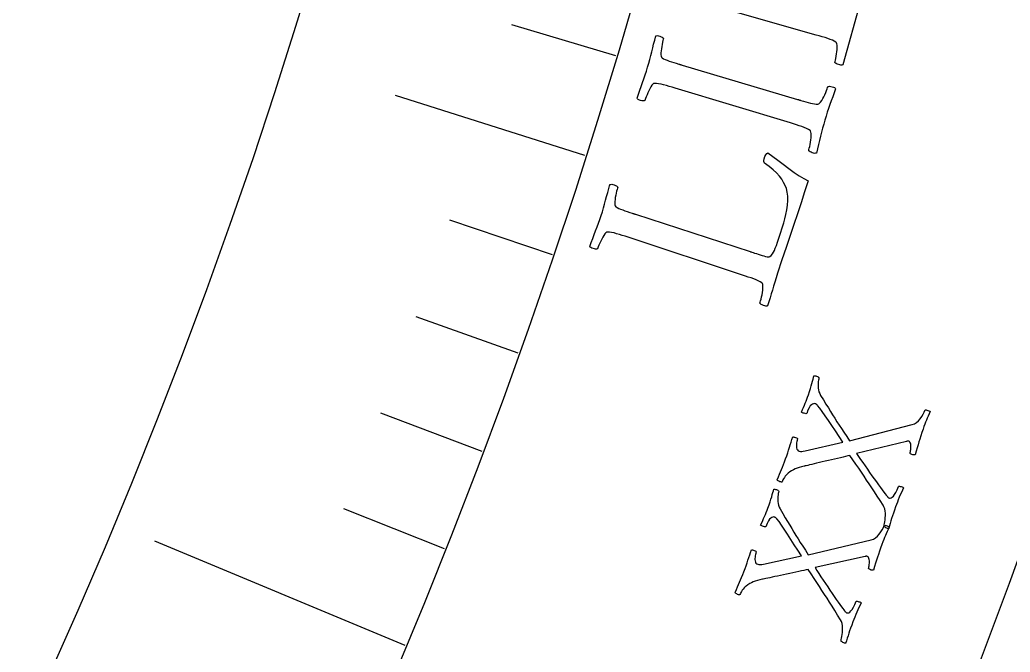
# Model space of a CAD drawing. Header units: millimetres. Extents: x -76 to 76, y -76 to 98.
# Drawn here: x 51.87 to 61.87, y -23.34 to -16.95 of the extents above; entities that cross this region are included whole.
import ezdxf

# ---------------------------------------------------------------- set-up
doc = ezdxf.new("R2010")
doc.units = ezdxf.units.MM
for name, color, linetype in [('ENGRAVE', 7, 'Continuous'), ('ENGRAVE_FINE', 8, 'Continuous'), ('TEXT', 5, 'Continuous')]:
    doc.layers.add(name, color=color, linetype=linetype)

msp = doc.modelspace()

# ---------------------------------------------------------------- linework, layer by layer
at = {"layer": 'ENGRAVE'}
for points in [[(57.5751, -18.3217), (55.6632, -17.7133)], [(55.7593, -23.2696), (53.2344, -22.2158)]]:
    msp.add_lwpolyline(points, dxfattribs=at)
for radius in [74.48, 74.48, 72.485, 68.78, 68.78, 65.854, 60.42, 60.42, 57.228]:
    msp.add_circle((0, 0), radius, dxfattribs=at)
at = {"layer": 'ENGRAVE_FINE'}
for points in [[(57.8856, -17.3157), (56.8371, -17.0021)], [(57.247, -19.3226), (56.21, -18.9726)], [(56.9012, -20.3181), (55.8706, -19.9501)], [(56.538, -21.308), (55.5139, -20.9221)], [(56.1573, -22.2919), (55.1401, -21.8881)]]:
    msp.add_lwpolyline(points, dxfattribs=at)
at = {"layer": 'TEXT'}
msp.add_lwpolyline([(60.3578, -16.767), (60.1772, -17.4041), (60.1691, -17.4071), (60.1594, -17.4078), (60.148, -17.4063), (60.1351, -17.4027), (60.1224, -17.3978), (60.1122, -17.3926), (60.1042, -17.3872), (60.0987, -17.3814), (60.1014, -17.3711), (60.1046, -17.3571), (60.1083, -17.3395), (60.1124, -17.3181), (60.1163, -17.295), (60.1192, -17.2723), (60.121, -17.2497), (60.1217, -17.2275), (60.1211, -17.2078), (60.1188, -17.1927), (60.1148, -17.1823), (60.109, -17.1765), (60.0924, -17.1663), (60.073, -17.1567), (60.0507, -17.1476), (60.0257, -17.139), (59.9987, -17.1306), (59.9706, -17.1221), (59.9414, -17.1135), (59.9111, -17.1047), (58.7413, -16.7707)], dxfattribs=at)
for points in [[(58.2083, -17.4291), (58.2198, -17.3896), (58.2306, -17.3505), (58.2408, -17.3117), (58.2502, -17.2733), (58.2594, -17.2346), (58.2691, -17.1951), (58.2792, -17.1549), (58.2896, -17.1138), (58.2976, -17.111), (58.3073, -17.1104), (58.3187, -17.112), (58.3316, -17.1157), (58.3442, -17.1206), (58.3545, -17.1258), (58.3624, -17.1311), (58.368, -17.1368), (58.3653, -17.1468), (58.3622, -17.1604), (58.3586, -17.1776), (58.3545, -17.1983), (58.3504, -17.2206), (58.3472, -17.2424), (58.3446, -17.2636), (58.3427, -17.2843), (58.3424, -17.3028), (58.3443, -17.3176), (58.3485, -17.3285), (58.3549, -17.3356), (58.3688, -17.3438), (58.3851, -17.3517), (58.4038, -17.3594), (58.4248, -17.3669), (58.4475, -17.3743), (58.4713, -17.3818), (58.4962, -17.3895), (58.5222, -17.3973), (58.5264, -17.3986), (58.5306, -17.3998), (58.5348, -17.4011), (58.539, -17.4023), (58.5432, -17.4036), (58.5474, -17.4048), (58.5516, -17.4061), (58.5558, -17.4073), (59.7219, -17.754), (59.7261, -17.7552), (59.7303, -17.7565), (59.7345, -17.7577), (59.7387, -17.759), (59.7429, -17.7602), (59.7471, -17.7614), (59.7513, -17.7627), (59.7555, -17.7639), (59.7814, -17.7716), (59.8063, -17.7787), (59.8299, -17.7852), (59.8524, -17.7912), (59.8734, -17.7962), (59.8928, -17.7998), (59.9105, -17.8019), (59.9266, -17.8026), (59.9349, -17.7997), (59.9441, -17.7924), (59.9542, -17.7809), (59.9651, -17.765), (59.9762, -17.7464), (59.9867, -17.7269), (59.9964, -17.7064), (60.0055, -17.685), (60.0135, -17.6647), (60.0199, -17.6478), (60.0247, -17.6343), (60.028, -17.6241), (60.0357, -17.6223), (60.0453, -17.622), (60.0568, -17.6231), (60.0701, -17.6258), (60.083, -17.6297), (60.0933, -17.6345), (60.1011, -17.6404), (60.1063, -17.6472), (60.0913, -17.6883), (60.0767, -17.7286), (60.0625, -17.768), (60.0487, -17.8066), (60.0352, -17.8451), (60.0221, -17.8843), (60.0094, -17.9241), (59.997, -17.9647), (59.9854, -18.0044), (59.9741, -18.0446), (59.9633, -18.0853), (59.9528, -18.1266), (59.9426, -18.1682), (59.9324, -18.2103), (59.9223, -18.2528), (59.9121, -18.2957), (59.904, -18.2985), (59.8943, -18.2991), (59.883, -18.2974), (59.8701, -18.2936), (59.8575, -18.2885), (59.8473, -18.2832), (59.8395, -18.2776), (59.834, -18.2718), (59.8369, -18.2615), (59.8402, -18.2476), (59.8442, -18.23), (59.8487, -18.2087), (59.8529, -18.1857), (59.8561, -18.1629), (59.8582, -18.1405), (59.8593, -18.1182), (59.859, -18.0985), (59.8569, -18.0834), (59.8531, -18.0729), (59.8474, -18.0671), (59.8309, -18.0566), (59.8116, -18.0467), (59.7895, -18.0372), (59.7646, -18.0283), (59.7377, -18.0195), (59.7098, -18.0106), (59.6807, -18.0015), (59.6505, -17.9923), (58.4858, -17.641), (58.4555, -17.632), (58.426, -17.6234), (58.3973, -17.6152), (58.3695, -17.6074), (58.3432, -17.6009), (58.3191, -17.5963), (58.2973, -17.5938), (58.2778, -17.5932), (58.2688, -17.5945), (58.2595, -17.6008), (58.2498, -17.6119), (58.2398, -17.628), (58.2298, -17.6469), (58.2201, -17.6665), (58.2109, -17.6868), (58.2019, -17.7077), (58.194, -17.7273), (58.1875, -17.7436), (58.1827, -17.7567), (58.1794, -17.7665), (58.1717, -17.7682), (58.1621, -17.7683), (58.1507, -17.767), (58.1374, -17.7642), (58.1245, -17.7601), (58.1142, -17.7552), (58.1065, -17.7494), (58.1013, -17.7427), (58.1152, -17.7023), (58.1292, -17.6624), (58.1432, -17.6228), (58.1572, -17.5837), (58.171, -17.5448), (58.1841, -17.506), (58.1965, -17.4675), (58.2083, -17.4291)], [(59.2432, -19.2912), (59.2463, -19.2922), (59.2502, -19.2935), (59.2547, -19.2949), (59.2599, -19.2966), (59.2733, -19.301), (59.2886, -19.306), (59.3059, -19.3116), (59.3251, -19.3178), (59.3448, -19.3241), (59.3638, -19.3297), (59.382, -19.3347), (59.3995, -19.339), (59.415, -19.3421), (59.4272, -19.3434), (59.4362, -19.3428), (59.442, -19.3405), (59.4555, -19.3286), (59.4677, -19.3145), (59.4784, -19.2982), (59.4878, -19.2797), (59.4971, -19.2571), (59.5077, -19.2286), (59.5197, -19.1942), (59.533, -19.1538), (59.5823, -18.9999), (59.594, -18.9594), (59.604, -18.9162), (59.6123, -18.8704), (59.6189, -18.8219), (59.6226, -18.7741), (59.6222, -18.7302), (59.6176, -18.6902), (59.6089, -18.6541), (59.5968, -18.6232), (59.581, -18.592), (59.5613, -18.5606), (59.5379, -18.5291), (59.5097, -18.4972), (59.4754, -18.4648), (59.4352, -18.4319), (59.389, -18.3986), (59.3831, -18.3918), (59.3804, -18.3822), (59.3808, -18.3697), (59.3844, -18.3544), (59.3926, -18.3317), (59.4015, -18.3138), (59.4113, -18.3008), (59.4218, -18.2925), (59.4723, -18.33), (59.5242, -18.3689), (59.5776, -18.4092), (59.6324, -18.451), (59.6863, -18.4908), (59.7369, -18.5252), (59.7843, -18.5542), (59.8283, -18.5778), (59.7934, -18.6885), (59.7578, -18.7986), (59.7213, -18.9081), (59.6841, -19.0169), (59.6456, -19.1289), (59.6053, -19.2481), (59.5632, -19.3745), (59.5192, -19.508), (59.5043, -19.5544), (59.4906, -19.5985), (59.4783, -19.6403), (59.4672, -19.6798), (59.4564, -19.7185), (59.4449, -19.7577), (59.4325, -19.7974), (59.4194, -19.8376), (59.4112, -19.8402), (59.4015, -19.8406), (59.3902, -19.8387), (59.3774, -19.8345), (59.365, -19.8291), (59.3549, -19.8235), (59.3472, -19.8177), (59.3419, -19.8118), (59.345, -19.8016), (59.3488, -19.7877), (59.3532, -19.7702), (59.3582, -19.749), (59.363, -19.7261), (59.3668, -19.7035), (59.3695, -19.6811), (59.3712, -19.6589), (59.3714, -19.6391), (59.3697, -19.624), (59.3661, -19.6134), (59.3606, -19.6074), (59.3444, -19.5966), (59.3254, -19.5861), (59.3035, -19.5761), (59.2788, -19.5665), (59.2522, -19.5571), (59.2245, -19.5474), (59.1956, -19.5376), (59.1657, -19.5276), (58.0104, -19.1463), (57.9804, -19.1365), (57.9511, -19.1271), (57.9227, -19.1182), (57.895, -19.1098), (57.8689, -19.1025), (57.845, -19.0974), (57.8232, -19.0943), (57.8037, -19.0932), (57.7947, -19.0943), (57.7852, -19.1003), (57.7753, -19.1112), (57.7649, -19.127), (57.7544, -19.1457), (57.7442, -19.165), (57.7344, -19.185), (57.7249, -19.2056), (57.7165, -19.225), (57.7096, -19.2412), (57.7044, -19.2542), (57.7009, -19.2639), (57.6931, -19.2654), (57.6835, -19.2653), (57.6722, -19.2636), (57.659, -19.2605), (57.6462, -19.2561), (57.636, -19.2509), (57.6284, -19.2449), (57.6234, -19.238), (57.6384, -19.1981), (57.6534, -19.1585), (57.6684, -19.1193), (57.6835, -19.0805), (57.6982, -19.042), (57.7123, -19.0036), (57.7257, -18.9654), (57.7385, -18.9273), (57.751, -18.8882), (57.7629, -18.8493), (57.774, -18.8108), (57.7844, -18.7726), (57.7946, -18.7342), (57.8053, -18.695), (57.8164, -18.655), (57.828, -18.6142), (57.8361, -18.6117), (57.8457, -18.6113), (57.857, -18.6132), (57.8699, -18.6172), (57.8824, -18.6224), (57.8925, -18.6279), (57.9003, -18.6335), (57.9057, -18.6392), (57.9028, -18.6492), (57.8993, -18.6627), (57.8952, -18.6798), (57.8906, -18.7004), (57.886, -18.7226), (57.8821, -18.7443), (57.879, -18.7654), (57.8766, -18.7861), (57.8758, -18.8046), (57.8773, -18.8194), (57.8812, -18.8304), (57.8875, -18.8377), (57.9012, -18.8462), (57.9173, -18.8545), (57.9357, -18.8627), (57.9565, -18.8707), (57.979, -18.8787), (58.0026, -18.8869), (58.0273, -18.8952), (58.0532, -18.9037), (58.0573, -18.905), (58.0615, -18.9064), (58.0656, -18.9077), (58.0698, -18.9091), (58.074, -18.9105), (58.0781, -18.9118), (58.0823, -18.9132), (58.0864, -18.9145)], [(59.6012, -21.3839), (59.6121, -21.3529), (59.6222, -21.3232), (59.6315, -21.2946), (59.6399, -21.2672), (59.648, -21.2405), (59.6561, -21.2141), (59.6642, -21.188), (59.6723, -21.1621), (59.6773, -21.1621), (59.6839, -21.1632), (59.6921, -21.1654), (59.702, -21.1687), (59.7112, -21.1724), (59.7174, -21.1761), (59.7206, -21.1797), (59.7209, -21.1833), (59.7187, -21.1903), (59.7165, -21.199), (59.7144, -21.2095), (59.7122, -21.2217), (59.7106, -21.2348), (59.71, -21.2477), (59.7105, -21.2604), (59.712, -21.2731), (59.7152, -21.2846), (59.7208, -21.294), (59.7288, -21.3013), (59.7391, -21.3065), (59.7502, -21.309), (59.7637, -21.3093), (59.7797, -21.3076), (59.7982, -21.3038), (60.1785, -21.2142), (60.1403, -21.1574), (60.1033, -21.1022), (60.0675, -21.0485), (60.0329, -20.9962), (60.0006, -20.9481), (59.9717, -20.9066), (59.9463, -20.8717), (59.9242, -20.8436), (59.9206, -20.8396), (59.9168, -20.8363), (59.9128, -20.8335), (59.9085, -20.8312), (59.9047, -20.8294), (59.9016, -20.8281), (59.8995, -20.8271), (59.8982, -20.8266), (59.8912, -20.8257), (59.8829, -20.8272), (59.8733, -20.8313), (59.8623, -20.8378), (59.8505, -20.8491), (59.8384, -20.8675), (59.8262, -20.893), (59.8137, -20.9255), (59.8108, -20.9271), (59.8058, -20.9274), (59.7986, -20.9263), (59.7893, -20.9238), (59.7797, -20.9207), (59.7717, -20.9175), (59.7654, -20.9142), (59.7608, -20.9109), (59.7712, -20.8867), (59.7809, -20.864), (59.7901, -20.8426), (59.7986, -20.8225), (59.8069, -20.8027), (59.8151, -20.7817), (59.8233, -20.7596), (59.8315, -20.7364), (59.8424, -20.7042), (59.852, -20.6745), (59.8601, -20.6472), (59.8669, -20.6225), (59.8728, -20.6), (59.8782, -20.5796), (59.8831, -20.5612), (59.8876, -20.5449), (59.8924, -20.5448), (59.8984, -20.5454), (59.9056, -20.5469), (59.9141, -20.5491), (59.9224, -20.5521), (59.9292, -20.556), (59.9344, -20.5607), (59.9382, -20.5662), (59.9368, -20.5711), (59.9351, -20.5787), (59.9331, -20.5891), (59.9308, -20.6021), (59.9289, -20.6171), (59.9281, -20.6332), (59.9284, -20.6505), (59.9298, -20.6688), (59.9329, -20.6877), (59.938, -20.7064), (59.9454, -20.7251), (59.9549, -20.7436), (59.9828, -20.7886), (60.0087, -20.8306), (60.0326, -20.8697), (60.0545, -20.9057), (60.0756, -20.9401), (60.0971, -20.9743), (60.1188, -21.0082), (60.1409, -21.0419), (60.1643, -21.0771), (60.1898, -21.1152), (60.2175, -21.1564), (60.2473, -21.2006), (60.8799, -21.0376), (60.9022, -21.0294), (60.923, -21.0169), (60.9423, -21.0001), (60.96, -20.979), (60.9758, -20.956), (60.9892, -20.9334), (61.0002, -20.9112), (61.0087, -20.8894), (61.0139, -20.8886), (61.0203, -20.8891), (61.028, -20.891), (61.0371, -20.8941), (61.0457, -20.8977), (61.0523, -20.9006), (61.0569, -20.903), (61.0594, -20.9048), (61.049, -20.9293), (61.0394, -20.9521), (61.0305, -20.9731), (61.0223, -20.9924), (61.0143, -21.0118), (61.0059, -21.0334), (60.9972, -21.0571), (60.9881, -21.083), (60.9759, -21.1186), (60.9649, -21.152), (60.955, -21.1832), (60.9463, -21.2121), (60.9377, -21.2411), (60.9285, -21.2725), (60.9185, -21.3063), (60.9078, -21.3424), (60.9022, -21.344), (60.8952, -21.3441), (60.8867, -21.3426), (60.8767, -21.3396), (60.8676, -21.3359), (60.8613, -21.3322), (60.8581, -21.3285), (60.8579, -21.3249), (60.8597, -21.3186), (60.8615, -21.3104), (60.8632, -21.3002), (60.8648, -21.2882), (60.8659, -21.2752), (60.8661, -21.2623), (60.8654, -21.2494), (60.8638, -21.2366), (60.861, -21.2251), (60.8567, -21.2161), (60.8509, -21.2095), (60.8436, -21.2055), (60.8416, -21.205), (60.8392, -21.2047), (60.8363, -21.2046), (60.8329, -21.2048), (60.8295, -21.2051), (60.8263, -21.2057), (60.8235, -21.2066), (60.8209, -21.2076), (60.318, -21.3292), (60.3375, -21.3585), (60.3582, -21.3891), (60.38, -21.421), (60.4029, -21.4542), (60.4263, -21.4878), (60.4495, -21.5211), (60.4725, -21.5539), (60.4952, -21.5862), (60.5172, -21.6173), (60.5379, -21.6461), (60.5574, -21.6728), (60.5757, -21.6973), (60.5921, -21.7189), (60.6057, -21.7367), (60.6167, -21.7509), (60.625, -21.7613), (60.6267, -21.763), (60.6287, -21.7651), (60.631, -21.7676), (60.6338, -21.7704), (60.6369, -21.7733), (60.6403, -21.7758), (60.6442, -21.778), (60.6485, -21.7798), (60.657, -21.7807), (60.6665, -21.7777), (60.6771, -21.7708), (60.6887, -21.7599), (60.7009, -21.7442), (60.7134, -21.7225), (60.7261, -21.6948), (60.739, -21.6611), (60.7442, -21.6603), (60.7508, -21.6605), (60.7587, -21.6619), (60.7679, -21.6644), (60.7768, -21.6674), (60.7834, -21.6702), (60.7879, -21.6728), (60.7901, -21.6753), (60.7797, -21.6989), (60.7694, -21.7228), (60.759, -21.747), (60.7487, -21.7714), (60.7386, -21.7959), (60.7289, -21.8203), (60.7197, -21.8445), (60.7108, -21.8687), (60.6991, -21.9014), (60.6887, -21.9319), (60.6795, -21.9599), (60.6715, -21.9857), (60.6641, -22.0105), (60.6566, -22.0358), (60.649, -22.0616), (60.6414, -22.0878), (60.6359, -22.0874), (60.6294, -22.0857), (60.622, -22.0828), (60.6136, -22.0787), (60.6057, -22.0744), (60.5996, -22.0708), (60.5954, -22.0681), (60.5931, -22.0662), (60.5946, -22.0606), (60.5968, -22.0511), (60.5995, -22.0377), (60.6027, -22.0203), (60.6057, -22.0003), (60.6076, -21.9792), (60.6084, -21.9569), (60.6081, -21.9335), (60.606, -21.9103), (60.6014, -21.8889), (60.5942, -21.8693), (60.5846, -21.8514), (60.5544, -21.8042), (60.5255, -21.7592), (60.4977, -21.7164), (60.4711, -21.6759), (60.4451, -21.6365), (60.4188, -21.5973), (60.3924, -21.5581), (60.3658, -21.519), (60.3386, -21.4792), (60.3104, -21.4376), (60.2811, -21.3943), (60.2508, -21.3493), (60.2302, -21.3538), (60.2071, -21.359), (60.1816, -21.365), (60.1538, -21.3717), (60.1244, -21.3788), (60.0944, -21.3859), (60.0637, -21.393), (60.0324, -21.4002), (60.0013, -21.4073), (59.9713, -21.4142), (59.9423, -21.421), (59.9144, -21.4276), (59.8882, -21.4339), (59.8645, -21.4396), (59.8432, -21.4446), (59.8245, -21.4491), (59.8091, -21.4527), (59.7982, -21.4553), (59.7916, -21.4569), (59.7894, -21.4574), (59.7626, -21.4634), (59.7383, -21.47), (59.7165, -21.4771), (59.6973, -21.4848), (59.6795, -21.4934), (59.662, -21.5035), (59.6447, -21.5151), (59.6276, -21.528), (59.6167, -21.5374), (59.6066, -21.548), (59.5971, -21.5596), (59.5884, -21.5724), (59.5808, -21.585), (59.5745, -21.5963), (59.5696, -21.6062), (59.566, -21.6148), (59.5636, -21.6174), (59.5588, -21.6181), (59.5517, -21.617), (59.5422, -21.6141), (59.5326, -21.6101), (59.5251, -21.6059), (59.5197, -21.6015), (59.5163, -21.5968), (59.5283, -21.5668), (59.5395, -21.5391), (59.55, -21.5137), (59.5598, -21.4907), (59.5694, -21.4676), (59.5795, -21.4421), (59.5901, -21.4142), (59.6012, -21.3839)], [(59.1802, -22.5228), (59.1917, -22.4921), (59.2024, -22.4625), (59.2122, -22.4341), (59.2212, -22.4069), (59.2297, -22.3804), (59.2383, -22.3542), (59.2469, -22.3282), (59.2555, -22.3024), (59.2605, -22.3026), (59.2671, -22.3038), (59.2753, -22.3062), (59.2851, -22.3096), (59.2942, -22.3135), (59.3004, -22.3173), (59.3035, -22.321), (59.3037, -22.3246), (59.3014, -22.3315), (59.299, -22.3402), (59.2967, -22.3507), (59.2943, -22.3628), (59.2924, -22.3758), (59.2916, -22.3887), (59.2918, -22.4015), (59.2931, -22.4142), (59.2961, -22.4258), (59.3015, -22.4353), (59.3093, -22.4428), (59.3196, -22.4481), (59.3306, -22.4508), (59.3441, -22.4514), (59.3601, -22.45), (59.3787, -22.4466), (59.7606, -22.3642), (59.7235, -22.3068), (59.6876, -22.2509), (59.6528, -22.1965), (59.6193, -22.1435), (59.5879, -22.0948), (59.5598, -22.0527), (59.535, -22.0174), (59.5135, -21.9888), (59.51, -21.9848), (59.5062, -21.9814), (59.5022, -21.9785), (59.4981, -21.9761), (59.4942, -21.9743), (59.4912, -21.9729), (59.4891, -21.9719), (59.4878, -21.9713), (59.4809, -21.9703), (59.4726, -21.9717), (59.4628, -21.9756), (59.4517, -21.9819), (59.4397, -21.9929), (59.4273, -22.0111), (59.4145, -22.0363), (59.4014, -22.0686), (59.3985, -22.0702), (59.3935, -22.0704), (59.3863, -22.0691), (59.377, -22.0665), (59.3675, -22.0631), (59.3596, -22.0598), (59.3534, -22.0564), (59.3488, -22.053), (59.3597, -22.0291), (59.3699, -22.0065), (59.3794, -21.9852), (59.3883, -21.9654), (59.3969, -21.9457), (59.4056, -21.9249), (59.4142, -21.9029), (59.4229, -21.8799), (59.4344, -21.8479), (59.4445, -21.8184), (59.4532, -21.7913), (59.4604, -21.7667), (59.4667, -21.7443), (59.4725, -21.724), (59.4778, -21.7058), (59.4826, -21.6895), (59.4874, -21.6895), (59.4934, -21.6902), (59.5006, -21.6918), (59.509, -21.6942), (59.5173, -21.6974), (59.524, -21.7014), (59.5292, -21.7062), (59.5328, -21.7118), (59.5313, -21.7167), (59.5295, -21.7242), (59.5273, -21.7345), (59.5247, -21.7476), (59.5225, -21.7625), (59.5214, -21.7786), (59.5214, -21.7958), (59.5225, -21.8142), (59.5251, -21.8331), (59.53, -21.852), (59.537, -21.8708), (59.5461, -21.8895), (59.5731, -21.935), (59.5982, -21.9775), (59.6213, -22.017), (59.6426, -22.0534), (59.663, -22.0883), (59.6838, -22.1228), (59.7049, -22.1572), (59.7264, -22.1913), (59.749, -22.2269), (59.7738, -22.2655), (59.8007, -22.3072), (59.8297, -22.352), (60.4653, -22.2011), (60.4878, -22.1933), (60.5088, -22.1812), (60.5284, -22.1648), (60.5465, -22.1441), (60.5628, -22.1214), (60.5766, -22.099), (60.588, -22.0771), (60.5969, -22.0555), (60.6021, -22.0548), (60.6085, -22.0554), (60.6162, -22.0574), (60.6252, -22.0607), (60.6338, -22.0644), (60.6403, -22.0675), (60.6448, -22.0699), (60.6473, -22.0718), (60.6365, -22.0961), (60.6264, -22.1187), (60.6171, -22.1396), (60.6085, -22.1587), (60.6002, -22.178), (60.5914, -22.1994), (60.5822, -22.2229), (60.5726, -22.2486), (60.5597, -22.284), (60.5481, -22.3172), (60.5376, -22.3482), (60.5283, -22.3769), (60.5192, -22.4057), (60.5094, -22.4369), (60.4987, -22.4705), (60.4873, -22.5064), (60.4817, -22.5079), (60.4747, -22.5078), (60.4662, -22.5062), (60.4564, -22.503), (60.4472, -22.4991), (60.4411, -22.4953), (60.4379, -22.4916), (60.4378, -22.488), (60.4397, -22.4817), (60.4416, -22.4735), (60.4435, -22.4634), (60.4453, -22.4514), (60.4467, -22.4384), (60.4472, -22.4255), (60.4467, -22.4126), (60.4454, -22.3998), (60.4428, -22.3882), (60.4387, -22.3791), (60.433, -22.3725), (60.4258, -22.3683), (60.4238, -22.3678), (60.4214, -22.3674), (60.4185, -22.3673), (60.4151, -22.3674), (60.4116, -22.3677), (60.4085, -22.3682), (60.4056, -22.369), (60.4031, -22.37), (59.8979, -22.4819), (59.9169, -22.5116), (59.9369, -22.5426), (59.9581, -22.5749), (59.9804, -22.6085), (60.0032, -22.6426), (60.0257, -22.6763), (60.048, -22.7095), (60.0701, -22.7423), (60.0915, -22.7737), (60.1117, -22.803), (60.1307, -22.8301), (60.1485, -22.8549), (60.1645, -22.8768), (60.1778, -22.8949), (60.1885, -22.9092), (60.1966, -22.9198), (60.1982, -22.9215), (60.2001, -22.9237), (60.2025, -22.9262), (60.2051, -22.9291), (60.2082, -22.9321), (60.2116, -22.9346), (60.2155, -22.9369), (60.2197, -22.9387), (60.2282, -22.9398), (60.2378, -22.937), (60.2484, -22.9303), (60.2602, -22.9197), (60.2728, -22.9042), (60.2857, -22.8827), (60.2989, -22.8553), (60.3125, -22.8219), (60.3177, -22.8211), (60.3242, -22.8215), (60.3321, -22.823), (60.3413, -22.8257), (60.3501, -22.8288), (60.3567, -22.8317), (60.3611, -22.8345), (60.3633, -22.837), (60.3525, -22.8604), (60.3416, -22.8841), (60.3309, -22.9081), (60.3201, -22.9323), (60.3095, -22.9566), (60.2994, -22.9808), (60.2896, -23.0048), (60.2803, -23.0288), (60.268, -23.0614), (60.257, -23.0916), (60.2473, -23.1195), (60.2388, -23.145), (60.2309, -23.1697), (60.2229, -23.1949), (60.2148, -23.2205), (60.2067, -23.2466), (60.2012, -23.2461), (60.1947, -23.2443), (60.1874, -23.2412), (60.1791, -23.237), (60.1713, -23.2325), (60.1653, -23.2288), (60.1611, -23.226), (60.1588, -23.224), (60.1605, -23.2185), (60.1628, -23.2091), (60.1657, -23.1957), (60.1693, -23.1783), (60.1727, -23.1584), (60.175, -23.1373), (60.1762, -23.115), (60.1764, -23.0916), (60.1747, -23.0685), (60.1705, -23.047), (60.1637, -23.0272), (60.1544, -23.0091), (60.1252, -22.9613), (60.0971, -22.9158), (60.0701, -22.8725), (60.0444, -22.8315), (60.019, -22.7916), (59.9936, -22.7519), (59.9679, -22.7122), (59.9421, -22.6726), (59.9157, -22.6322), (59.8882, -22.5901), (59.8598, -22.5463), (59.8304, -22.5007), (59.8096, -22.5048), (59.7865, -22.5096), (59.7609, -22.515), (59.7329, -22.5212), (59.7034, -22.5278), (59.6732, -22.5343), (59.6424, -22.5409), (59.611, -22.5474), (59.5798, -22.5539), (59.5496, -22.5602), (59.5205, -22.5665), (59.4925, -22.5726), (59.4662, -22.5784), (59.4424, -22.5836), (59.421, -22.5882), (59.4022, -22.5923), (59.3868, -22.5957), (59.3758, -22.598), (59.3692, -22.5994), (59.367, -22.5999), (59.34, -22.6055), (59.3156, -22.6116), (59.2937, -22.6183), (59.2744, -22.6256), (59.2564, -22.6339), (59.2387, -22.6436), (59.2211, -22.6548), (59.2038, -22.6675), (59.1927, -22.6767), (59.1824, -22.687), (59.1728, -22.6985), (59.1638, -22.7111), (59.1559, -22.7236), (59.1494, -22.7347), (59.1443, -22.7446), (59.1406, -22.7531), (59.1381, -22.7556), (59.1333, -22.7562), (59.1262, -22.755), (59.1168, -22.7519), (59.1073, -22.7477), (59.0998, -22.7434), (59.0945, -22.7388), (59.0913, -22.7341), (59.1038, -22.7043), (59.1155, -22.6768), (59.1265, -22.6517), (59.1367, -22.6288), (59.1468, -22.606), (59.1574, -22.5807), (59.1685, -22.553), (59.1802, -22.5228)]]:
    msp.add_lwpolyline(points, close=True, dxfattribs=at)

doc.saveas('drawing.dxf')
